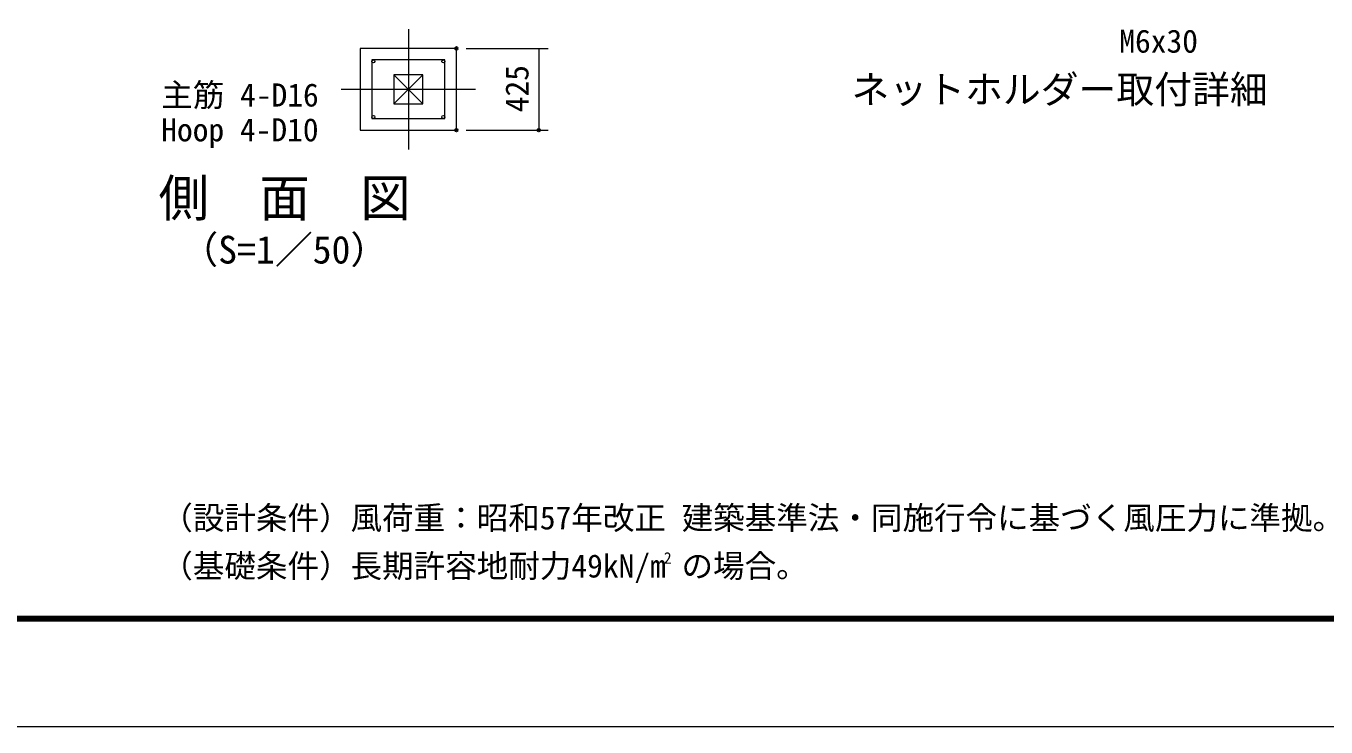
# Model space of a CAD drawing. Units: millimetres at full size; details may follow other scales. Extents: x -10500 to 10500, y -7425 to 7425.
# Drawn here: x -1535 to 5227, y -7425 to -3781 of the extents above; entities that cross this region are included whole.
import ezdxf
from ezdxf.enums import TextEntityAlignment as Align

# ---------------------------------------------------------------- set-up
doc = ezdxf.new("R2010")
doc.units = ezdxf.units.MM
doc.header["$LTSCALE"] = 30
doc.header["$PDMODE"] = 32
doc.header["$PDSIZE"] = 15
doc.linetypes.add('USER1', pattern=[50.8, 31.75, -6.35, 6.35, -6.35])
for name, color, linetype, lineweight in [('0-0_D-STR-TXT', 7, 'Continuous', 13), ('0-1_D-STR-DIM', 7, 'Continuous', 13), ('0-2_D-BMK', 2, 'USER1', 13), ('0-3_D-STR3', 3, 'Continuous', 13), ('0-4_D-STR1', 1, 'Continuous', 18), ('0-9_D-TTL-TXT', 7, 'Continuous', 13), ('0-A_D-STR4', 7, 'Continuous', 18), ('0-C_D-TTL', 7, 'Continuous', 18)]:
    doc.layers.add(name, color=color, linetype=linetype, lineweight=lineweight)
doc.layers.add('0-7_Defpoints', color=253, linetype='Continuous')
doc.styles.add('ＭＳ ゴシック', font='')
doc.styles.get('ＭＳ ゴシック').set_extended_font_data('MS Gothic')

msp = doc.modelspace()

# ---------------------------------------------------------------- linework, layer by layer
at = {"layer": '0-1_D-STR-DIM'}
for p, q in [((754.04, -3897.02), (1181.97, -3897.02)), ((1131.97, -3897.02), (1131.97, -4322.02)), ((754.04, -4322.02), (1181.97, -4322.02))]:
    msp.add_line(p, q, dxfattribs=at)
at = {"layer": '0-2_D-BMK'}
for p, q in [((454.04, -3797.02), (454.04, -4422.02)), ((104.04, -4109.52), (804.04, -4109.52))]:
    msp.add_line(p, q, dxfattribs=at)
at = {"layer": '0-3_D-STR3'}
msp.add_lwpolyline([(264.04, -4262.02), (644.04, -4262.02), (644.04, -3957.02), (264.04, -3957.02)], close=True, dxfattribs=at)
for centre in [(272.04, -3965.02), (636.04, -3965.02), (272.04, -4254.02), (636.04, -4254.02)]:
    msp.add_circle(centre, 8, dxfattribs=at)
at = {"layer": '0-4_D-STR1'}
for p, q in [((379.04, -4184.52), (529.04, -4034.52)), ((379.04, -4034.52), (529.04, -4184.52))]:
    msp.add_line(p, q, dxfattribs=at)
msp.add_lwpolyline([(379.04, -4034.52), (379.04, -4184.52), (529.04, -4184.52), (529.04, -4034.52)], close=True, dxfattribs=at)
at = {"layer": '0-7_Defpoints'}
for p in [(704.04, -3897.02), (704.04, -4322.02), (1131.97, -4322.02)]:
    msp.add_point(p, dxfattribs=at)
at = {"layer": '0-A_D-STR4'}
msp.add_lwpolyline([(204.04, -4322.02), (704.04, -4322.02), (704.04, -3897.02), (204.04, -3897.02)], close=True, dxfattribs=at)
at = {"layer": '0-C_D-TTL', "color": 2}
msp.add_lwpolyline([(-10500, 7425), (10500, 7425), (10500, -7425), (-10500, -7425)], close=True, dxfattribs=at)
at = {"layer": '0-C_D-TTL'}
for points in [[(-9825, 6875), (9825, 6875), (9825, -6875), (-9825, -6875)], [(-9818.75, 6868.75), (9818.75, 6868.75), (9818.75, -6868.75), (-9818.75, -6868.75)], [(-9812.5, 6862.5), (9812.5, 6862.5), (9812.5, -6862.5), (-9812.5, -6862.5)], [(-9806.25, 6856.25), (9806.25, 6856.25), (9806.25, -6856.25), (-9806.25, -6856.25)], [(-9800, 6850), (9800, 6850), (9800, -6850), (-9800, -6850)]]:
    msp.add_lwpolyline(points, close=True, dxfattribs=at)

# ---------------------------------------------------------------- texts
at = {"layer": '0-0_D-STR-TXT', "style": 'ＭＳ ゴシック'}
for s, p in [('M6x30', (4152.16, -3955.62)), ('主筋 4-D16', (-831.37, -4235.6)), ('Hoop 4-D10', (-831.37, -4416.43))]:
    msp.add_text(s, height=120.3, dxfattribs=at).set_placement(p, align=Align.BOTTOM_LEFT)
at = {"layer": '0-1_D-STR-DIM', "style": 'ＭＳ ゴシック'}
msp.add_text('425', height=120.3, rotation=90, dxfattribs=at).set_placement((1115.1, -4229.16), align=Align.BOTTOM_LEFT)
at = {"layer": '0-9_D-TTL-TXT', "style": 'ＭＳ ゴシック'}
for s, height, p in [('ネットホルダー取付詳細', 144.3, (2759.19, -4225.61)), ('側\u3000面\u3000図', 192.4, (-845.71, -4828.97)), ('（S=1／50）', 144.3, (-732, -5058.91)), ('（設計条件）風荷重：昭和57年改正 建築基準法・同施行令に基づく風圧力に準拠。', 120.3, (-831.12, -6434.01)), ('（基礎条件）長期許容地耐力49kN/m の場合。', 120.3, (-831.12, -6684.01)), ('2', 60.04, (1782.55, -6594.48))]:
    msp.add_text(s, height=height, dxfattribs=at).set_placement(p, align=Align.BOTTOM_LEFT)

doc.saveas('drawing.dxf')
